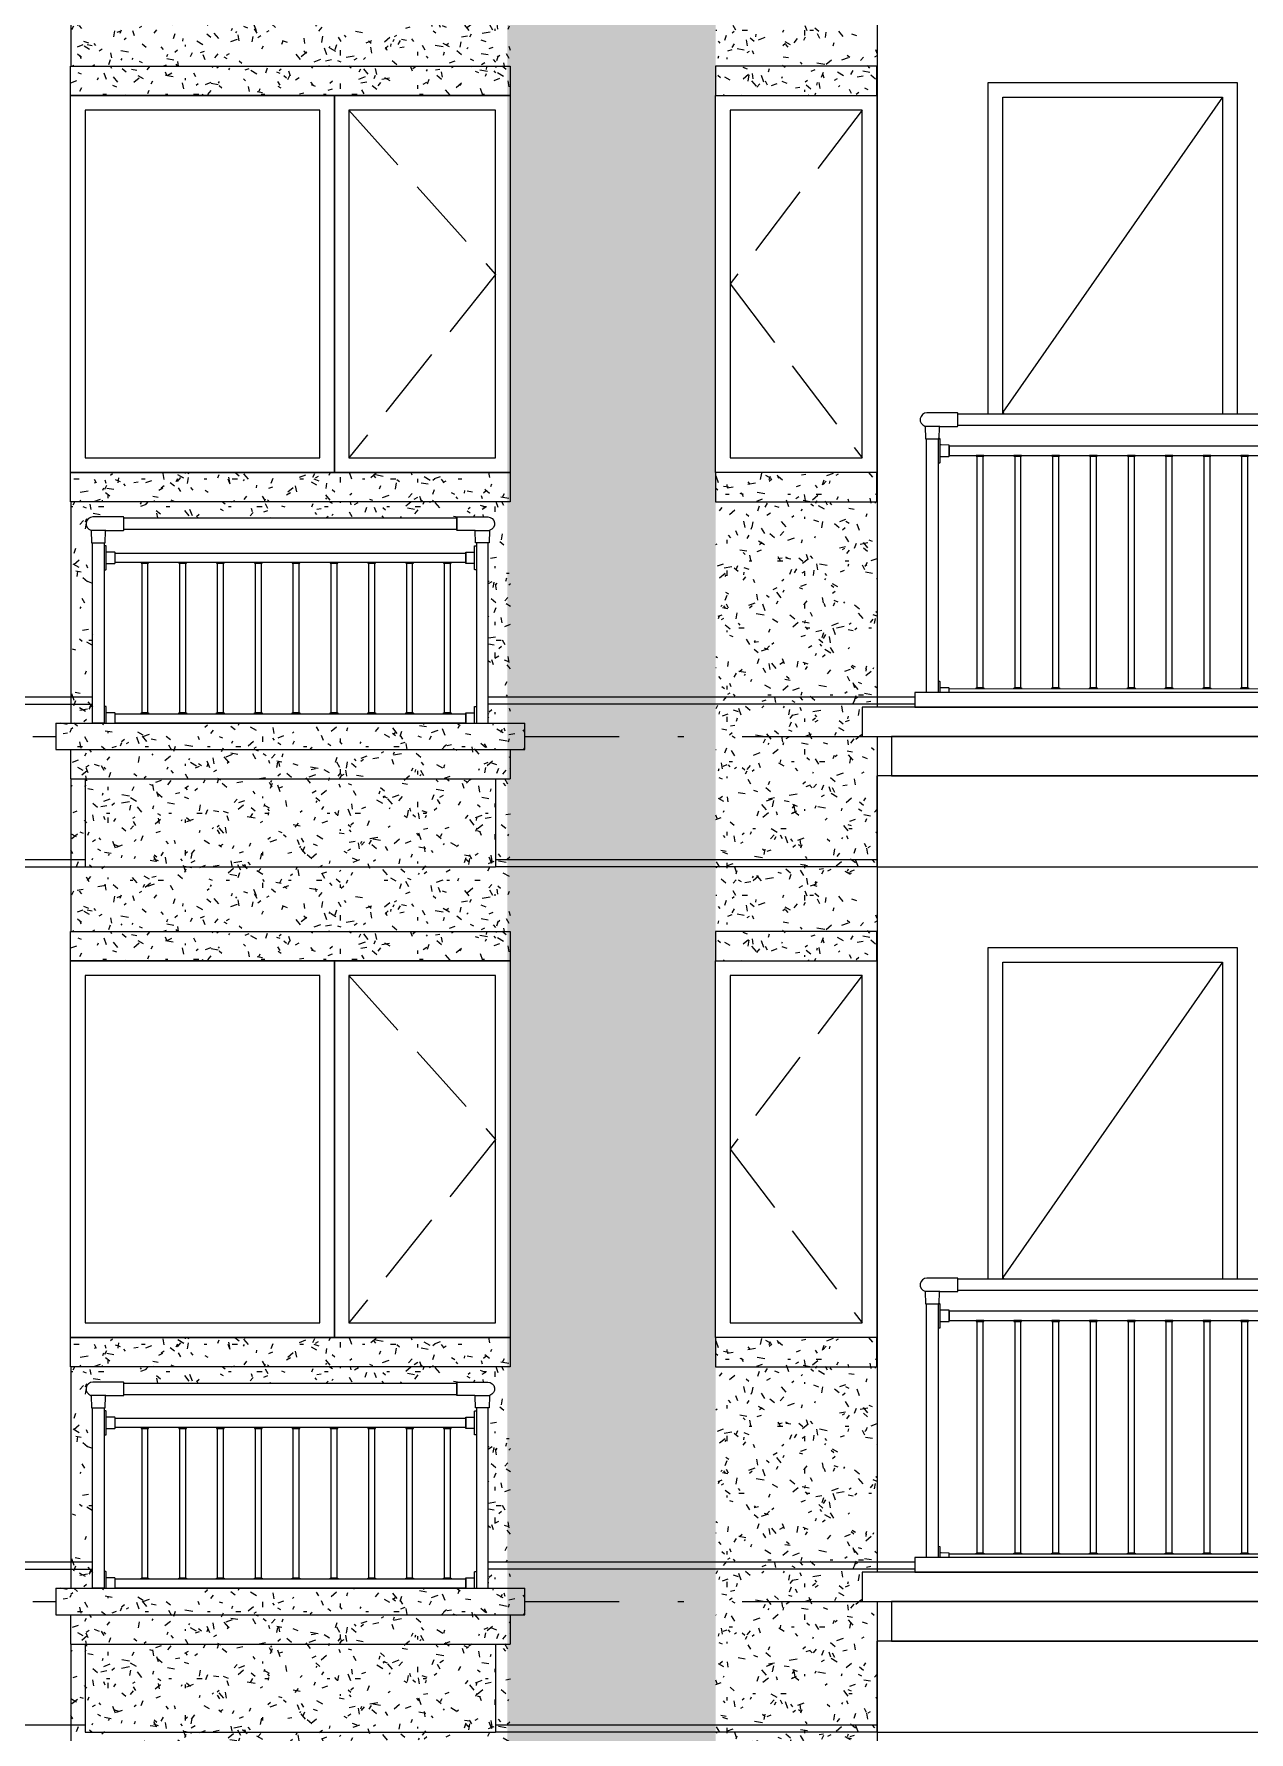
# Model space of a CAD drawing. Extents: x -12446 to 284554, y -295110 to 165007.
# Drawn here: x 4129 to 8274, y -241099 to -235309 of the extents above; entities that cross this region are included whole.
import ezdxf

# ---------------------------------------------------------------- set-up
doc = ezdxf.new("R2010")
doc.units = 0
doc.header["$LTSCALE"] = 1000
doc.linetypes.add('AX-14-E$0$AX-85-M02$0$DASH', pattern=[0.35, 0.25, -0.1])
doc.linetypes.add('AX-14-E$0$DOTE', pattern=[2.42, 2, -0.2, 0.02, -0.2])
doc.layers.get('0').update_dxf_attribs({"linetype": 'CONTINUOUS'})
for name, color, linetype in [('A-Anno-Note', 241, 'CONTINUOUS'), ('AX-14-comp-tc$0$AX-T-LMCZ-Z$0$AX-13-E01-E03$0$A-Detl-Patt', 8, 'CONTINUOUS'), ('AX-14-comp-tc$0$灰褐色真石漆', 15, 'CONTINUOUS'), ('AX-14-E$0$A-Detl-Fine', 152, 'CONTINUOUS'), ('AX-14-E$0$A-Detl-Patt', 8, 'CONTINUOUS'), ('AX-14-E$0$A-Detl-Thin', 131, 'CONTINUOUS'), ('AX-14-E$0$A-elev-FIXT', 9, 'CONTINUOUS'), ('AX-14-E$0$A-elev-HRAL', 61, 'CONTINUOUS'), ('AX-14-E$0$栏杆型材', 82, 'CONTINUOUS'), ('AX-14-E$0$阳台栏杆扶手', 82, 'CONTINUOUS')]:
    doc.layers.add(name, color=color, linetype=linetype)
doc.layers.add('AX-14-E$0$A-Grid', color=222, linetype='AX-14-E$0$DOTE', plot=False)

# ---------------------------------------------------------------- blocks, each defined once
blk = doc.blocks.new('AX-14-E$0$4080转角立图')
at = {"layer": 'AX-14-E$0$A-elev-FIXT', "linetype": 'Continuous'}
blk.add_line((25.6, 42), (-24.3, 42), dxfattribs=at)
blk.add_lwpolyline([(-25.3, 43, -0.327139), (-24.2, 41.5), (-23.5, 0), (23.5, 0), (24.2, 40.5, -0.409111), (25.7, 42), (85.3, 42, 0.414214), (86.8, 43.5), (86.8, 86.5, 0.414214), (85.3, 88), (-18.8, 88, 0.865157)], format="xyb", close=True, dxfattribs=at)
blk = doc.blocks.new('AX-14-E$0$32固定座立面')
at = {"layer": 'AX-14-E$0$栏杆型材', "color": 6, "linetype": 'Continuous'}
blk.add_line((-7, -22.5), (-7, 22.5), dxfattribs=at)
blk.add_lwpolyline([(-7, -22.5, 0.41166), (-10, -19.5), (-36, -19.3, -0.41166), (-37, -18.3), (-37, 18.3, -0.41166), (-36, 19.3), (-10, 19.5, 0.41166), (-7, 22.5), (-7, 39, -0.41166), (-5, 41), (0, 41.1), (0, -41.1), (-5, -41, -0.41166), (-7, -39)], format="xyb", close=True, dxfattribs=at)
blk = doc.blocks.new('*U339')
at = {"layer": 'AX-14-E$0$A-elev-HRAL', "ltscale": 10}
for points in [[(-12.5, 398, 0.414214), (-13, 397.5), (-13, 395.5, 0.414214), (-12.5, 395), (12.5, 395, 0.414214), (13, 395.5), (13, 397.5, 0.414214), (12.5, 398)], [(-12.5, -398, -0.414214), (-13, -397.5), (-13, -395.5, -0.414214), (-12.5, -395), (12.5, -395, -0.414214), (13, -395.5), (13, -397.5, -0.414214), (12.5, -398)]]:
    blk.add_lwpolyline(points, format="xyb", close=True, dxfattribs=at)
blk.add_lwpolyline([(9.5, -395), (-9.5, -395), (-9.5, 395), (9.5, 395)], close=True, dxfattribs=at)
blk = doc.blocks.new('AX-14-E$0$BEIKAICHANGYANGTAI2')
at = {"layer": 'AX-14-E$0$A-Detl-Fine', "elevation": 0}
blk.add_lwpolyline([(67418.8, 136189.5), (67418.8, 137269.5), (68168.8, 137269.5), (68168.8, 136189.5)], dxfattribs=at)
at = {"layer": 'AX-14-E$0$A-Detl-Patt', "elevation": 0}
blk.add_lwpolyline([(68168.8, 137269.5), (67418.8, 136194.5), (67422.3, 136189.5)], dxfattribs=at)
at = {"layer": 'AX-14-E$0$A-Detl-Thin', "elevation": 0}
for points in [[(67368.8, 136189.5), (67368.8, 137319.5), (68218.8, 137319.5), (68218.8, 136189.5)], [(68388.9, 135239.5), (67118.8, 135239.5), (67118.8, 135189.5), (68388.9, 135189.5)], [(68388.9, 135189.5), (66938.9, 135189.5), (66938.9, 135089.5), (68388.9, 135089.5)], [(68388.9, 135089.5), (67038.9, 135089.5), (67038.9, 134954.5), (68388.9, 134954.5)], [(68388.9, 134954.5), (66988.9, 134954.5), (66988.9, 134644.5), (68388.9, 134644.5)]]:
    blk.add_lwpolyline(points, dxfattribs=at)
at = {"layer": 'AX-14-E$0$栏杆型材', "color": 6, "linetype": 'Continuous'}
blk.add_line((67205.9, 135239.5, 0), (67205.9, 135258, 0), dxfattribs=at)
at = {"layer": 'AX-14-E$0$栏杆型材', "elevation": 0}
for points in [[(67158.9, 135239.5), (67158.9, 136104.5), (67198.9, 136104.5), (67198.9, 135239.5)], [(68388.9, 136079.5), (67235.9, 136079.5), (67235.9, 136047.5), (68388.9, 136047.5)], [(67235.9, 135240.6), (67235.9, 135252.6), (68388.9, 135251.7)], [(67198.9, 135189.5), (67158.9, 135189.5)], [(67761.4, 135189.5), (67721.4, 135189.5)]]:
    blk.add_lwpolyline(points, dxfattribs=at)
at = {"layer": 'AX-14-E$0$栏杆型材', "color": 6, "linetype": 'Continuous', "elevation": 0}
blk.add_lwpolyline([(67235.9, 135239.5), (67235.9, 135253.7, 0.41166), (67235, 135254.7), (67208.9, 135255, -0.41166), (67205.9, 135258), (67205.9, 135274.5, 0.41166), (67204, 135276.5), (67198.9, 135276.6), (67198.9, 135239.5)], format="xyb", dxfattribs=at)
at = {"layer": 'AX-14-E$0$阳台栏杆扶手', "elevation": 0}
blk.add_lwpolyline([(68388.9, 136149.5), (67265.7, 136149.5), (67265.7, 136189.5), (68388.9, 136189.5)], dxfattribs=at)
at = {"color": 0, "linetype": 'ByBlock', "lineweight": -2}
for p in [(67341.2, 135649.5, 0), (67470.2, 135649.5, 0), (67599.2, 135649.5, 0), (67728.2, 135649.5, 0), (67857.2, 135649.5, 0), (67986.2, 135649.5, 0), (68115.2, 135649.5, 0), (68244.2, 135649.5, 0), (68373.2, 135649.5, 0)]:
    blk.add_blockref('*U339', p, dxfattribs=at)
at = {"layer": 'AX-14-E$0$A-elev-HRAL'}
blk.add_blockref('AX-14-E$0$4080转角立图', (67178.9, 136104.5, 0), dxfattribs=at)
at = {"layer": 'AX-14-E$0$A-elev-HRAL', "extrusion": (0, 0, -1), "zscale": -1}
blk.add_blockref('AX-14-E$0$32固定座立面', (-67198.9, 136063.5, 0), dxfattribs=at)
blk = doc.blocks.new('AX-14-E$0$A$C4D5E14F1')
at = {"layer": 'AX-14-E$0$A-Detl-Fine'}
for points in [[(3150, 2900), (2350, 2900), (2350, 1715), (3150, 1715)], [(3750, 2900), (3250, 2900), (3250, 1715), (3750, 1715)], [(5000, 2900), (4550, 2900), (4550, 1715), (5000, 1715)]]:
    blk.add_lwpolyline(points, close=True, dxfattribs=at)
at = {"layer": 'AX-14-E$0$A-Detl-Patt', "linetype": 'AX-14-E$0$AX-85-M02$0$DASH'}
for points in [[(3250, 2900), (3750, 2340), (3250, 1715)], [(5000, 2900), (4550, 2307.5), (5000, 1715)]]:
    blk.add_lwpolyline(points, dxfattribs=at)
at = {"layer": 'AX-14-E$0$A-Detl-Thin'}
for points in [[(2300, 3050), (3800, 3050), (3800, 2950), (2300, 2950)], [(2300, 2950), (3800, 2950), (3800, 1665), (2300, 1665)], [(3200, 2950), (3200, 1665)], [(4500, 2950), (5050, 2950), (5050, 1665), (4500, 1665)], [(2300, 1665), (3800, 1665), (3800, 1565), (2300, 1565)]]:
    blk.add_lwpolyline(points, close=True, dxfattribs=at)
for points in [[(4500, 3050), (4500, 2950), (5050, 2950), (5050, 3050), (4500, 3050)], [(4500, 1665), (4500, 1565), (5050, 1565), (5050, 1665), (4500, 1665)], [(2350, 620), (3800, 620)], [(3750, 620), (3750, 320)], [(2350, 320), (3750, 320)]]:
    blk.add_lwpolyline(points, dxfattribs=at)
at = {"layer": 'AX-14-E$0$A-elev-HRAL', "ltscale": 10}
for points in [[(2541, 1358, 0.414214), (2540.5, 1357.5), (2540.5, 1355.5, 0.414214), (2541, 1355), (2566, 1355, 0.414214), (2566.5, 1355.5), (2566.5, 1357.5, 0.414214), (2566, 1358)], [(2670, 1358, 0.414214), (2669.5, 1357.5), (2669.5, 1355.5, 0.414214), (2670, 1355), (2695, 1355, 0.414214), (2695.5, 1355.5), (2695.5, 1357.5, 0.414214), (2695, 1358)], [(2799, 1358, 0.414214), (2798.5, 1357.5), (2798.5, 1355.5, 0.414214), (2799, 1355), (2824, 1355, 0.414214), (2824.5, 1355.5), (2824.5, 1357.5, 0.414214), (2824, 1358)], [(2928, 1358, 0.414214), (2927.5, 1357.5), (2927.5, 1355.5, 0.414214), (2928, 1355), (2953, 1355, 0.414214), (2953.5, 1355.5), (2953.5, 1357.5, 0.414214), (2953, 1358)], [(3057, 1358, 0.414214), (3056.5, 1357.5), (3056.5, 1355.5, 0.414214), (3057, 1355), (3082, 1355, 0.414214), (3082.5, 1355.5), (3082.5, 1357.5, 0.414214), (3082, 1358)], [(3186, 1358, 0.414214), (3185.5, 1357.5), (3185.5, 1355.5, 0.414214), (3186, 1355), (3211, 1355, 0.414214), (3211.5, 1355.5), (3211.5, 1357.5, 0.414214), (3211, 1358)], [(3315, 1358, 0.414214), (3314.5, 1357.5), (3314.5, 1355.5, 0.414214), (3315, 1355), (3340, 1355, 0.414214), (3340.5, 1355.5), (3340.5, 1357.5, 0.414214), (3340, 1358)], [(3444, 1358, 0.414214), (3443.5, 1357.5), (3443.5, 1355.5, 0.414214), (3444, 1355), (3469, 1355, 0.414214), (3469.5, 1355.5), (3469.5, 1357.5, 0.414214), (3469, 1358)], [(3573, 1358, 0.414214), (3572.5, 1357.5), (3572.5, 1355.5, 0.414214), (3573, 1355), (3598, 1355, 0.414214), (3598.5, 1355.5), (3598.5, 1357.5, 0.414214), (3598, 1358)], [(2541, 842, -0.414214), (2540.5, 842.5), (2540.5, 844.5, -0.414214), (2541, 845), (2566, 845, -0.414214), (2566.5, 844.5), (2566.5, 842.5, -0.414214), (2566, 842)], [(2670, 842, -0.414214), (2669.5, 842.5), (2669.5, 844.5, -0.414214), (2670, 845), (2695, 845, -0.414214), (2695.5, 844.5), (2695.5, 842.5, -0.414214), (2695, 842)], [(2799, 842, -0.414214), (2798.5, 842.5), (2798.5, 844.5, -0.414214), (2799, 845), (2824, 845, -0.414214), (2824.5, 844.5), (2824.5, 842.5, -0.414214), (2824, 842)], [(2928, 842, -0.414214), (2927.5, 842.5), (2927.5, 844.5, -0.414214), (2928, 845), (2953, 845, -0.414214), (2953.5, 844.5), (2953.5, 842.5, -0.414214), (2953, 842)], [(3057, 842, -0.414214), (3056.5, 842.5), (3056.5, 844.5, -0.414214), (3057, 845), (3082, 845, -0.414214), (3082.5, 844.5), (3082.5, 842.5, -0.414214), (3082, 842)], [(3186, 842, -0.414214), (3185.5, 842.5), (3185.5, 844.5, -0.414214), (3186, 845), (3211, 845, -0.414214), (3211.5, 844.5), (3211.5, 842.5, -0.414214), (3211, 842)], [(3315, 842, -0.414214), (3314.5, 842.5), (3314.5, 844.5, -0.414214), (3315, 845), (3340, 845, -0.414214), (3340.5, 844.5), (3340.5, 842.5, -0.414214), (3340, 842)], [(3444, 842, -0.414214), (3443.5, 842.5), (3443.5, 844.5, -0.414214), (3444, 845), (3469, 845, -0.414214), (3469.5, 844.5), (3469.5, 842.5, -0.414214), (3469, 842)], [(3573, 842, -0.414214), (3572.5, 842.5), (3572.5, 844.5, -0.414214), (3573, 845), (3598, 845, -0.414214), (3598.5, 844.5), (3598.5, 842.5, -0.414214), (3598, 842)]]:
    blk.add_lwpolyline(points, format="xyb", close=True, dxfattribs=at)
for points in [[(2563, 845), (2544, 845), (2544, 1355), (2563, 1355)], [(2692, 845), (2673, 845), (2673, 1355), (2692, 1355)], [(2821, 845), (2802, 845), (2802, 1355), (2821, 1355)], [(2950, 845), (2931, 845), (2931, 1355), (2950, 1355)], [(3079, 845), (3060, 845), (3060, 1355), (3079, 1355)], [(3208, 845), (3189, 845), (3189, 1355), (3208, 1355)], [(3337, 845), (3318, 845), (3318, 1355), (3337, 1355)], [(3466, 845), (3447, 845), (3447, 1355), (3466, 1355)], [(3595, 845), (3576, 845), (3576, 1355), (3595, 1355)]]:
    blk.add_lwpolyline(points, close=True, dxfattribs=at)
at = {"layer": 'AX-14-E$0$栏杆型材'}
blk.add_lwpolyline([(2452, 1390), (3648, 1390), (3648, 1358), (2452, 1358)], close=True, dxfattribs=at)
at = {"layer": 'AX-14-E$0$阳台栏杆扶手'}
blk.add_lwpolyline([(3618.3, 1470), (2481.8, 1470), (2481.8, 1510), (3618.3, 1510)], close=True, dxfattribs=at)
blk.add_blockref('AX-14-E$0$BEIKAICHANGYANGTAI2', (-61938.8, -134324.5, 0))
at = {"layer": 'AX-14-E$0$A-elev-HRAL'}
for name, p in [('AX-14-E$0$4080转角立图', (2395, 1425)), ('AX-14-E$0$32固定座立面', (3685, 1374)), ('AX-14-E$0$32固定座立面', (3685, 826))]:
    blk.add_blockref(name, p, dxfattribs=at)
at = {"layer": 'AX-14-E$0$A-elev-HRAL', "xscale": -1}
for name, p in [('AX-14-E$0$4080转角立图', (3705, 1425)), ('AX-14-E$0$32固定座立面', (2415, 1374)), ('AX-14-E$0$32固定座立面', (2415, 826))]:
    blk.add_blockref(name, p, dxfattribs=at)
blk.add_wipeout([(2250, 810), (3850, 810), (3850, 720), (2250, 720)]).dxf.layer = 'AX-14-E$0$A-Detl-Thin'
at = {"layer": 'AX-14-E$0$A-Detl-Thin'}
for points in [[(2250, 810), (2250, 720), (2300, 720), (2300, 620), (2350, 620), (2350, 320)], [(2250, 810), (3850, 810)], [(3850, 720), (3850, 810)], [(2300, 720), (3850, 720)], [(3800, 720), (3800, 620)]]:
    blk.add_lwpolyline(points, dxfattribs=at)
at = {"layer": 'AX-14-E$0$栏杆型材'}
for points in [[(2375, 1425), (2415, 1425), (2415, 810), (2375, 810)], [(3725, 1425), (3685, 1425), (3685, 810), (3725, 810)], [(2452, 842), (3648, 842), (3648, 810), (2452, 810)]]:
    blk.add_lwpolyline(points, close=True, dxfattribs=at)
blk = doc.blocks.new('AX-14-E$0$wyhrehaw3yrjret')
at = {"layer": 'AX-14-E$0$A-Detl-Patt'}
for p, q in [((63836.2, 171284.7), (64661.2, 171284.7)), ((63836.2, 171259.7), (64661.2, 171259.7)), ((63836.2, 170729.7), (64636.2, 170729.7)), ((63836.2, 170704.7), (64636.2, 170704.7)), ((63836.2, 168334.7), (64661.2, 168334.7)), ((63836.2, 168309.7), (64661.2, 168309.7)), ((63836.2, 167779.7), (64636.2, 167779.7))]:
    blk.add_line(p, q, dxfattribs=at)
for points in [[(66011.2, 171284.7), (67466.1, 171284.7)], [(67466.1, 171259.7), (66011.2, 171259.7)], [(66036.2, 170729.7), (67336.3, 170729.7)], [(67336.3, 170704.7), (66036.2, 170704.7)], [(66011.2, 168334.7), (67466.1, 168334.7)], [(67466.1, 168309.7), (66011.2, 168309.7)], [(66036.2, 167779.7), (67336.3, 167779.7)], [(67336.3, 167754.7), (66036.2, 167754.7)]]:
    blk.add_lwpolyline(points, dxfattribs=at)
blk = doc.blocks.new('AX-14-comp-tc')
at = {"layer": 'AX-14-comp-tc$0$灰褐色真石漆'}
h = blk.add_hatch(dxfattribs=at)
h.set_pattern_fill('离散材料', color=256, scale=50)
h.set_pattern_definition([(0, (63.16, -6278.47), (132, 228), [12, -201, 9, -87, 18, -213]), (10, (6.16, -6155.47), (80.67614, 285.34428), [21, -51, 27, -159, 15, -198]), (20, (-23.84, -6251.47), (133.47095, 220.97625), [24, -165, 21, -123, 15, -96]), (30, (63.16, -6269.47), (-21.96926, 254.05187), [15, -99, 12, -147, 9, -195]), (40, (-20.84, -6203.47), (33.83592, 216.370355), [12, -132, 9, -84, 24, -153]), (50, (24.16, -6311.47), (-80.24786, 235.7335), [6, -111, 15, -183, 18, -93]), (60, (33.16, -6290.47), (-99.47303, 223.70766), [15, -123, 6, -144, 12, -111]), (70, (0.16, -6326.47), (-109.89227, 215.58685), [9, -57, 18, -96, 12, -132]), (80, (15.16, -6149.47), (-208.56534, 164.71945), [21, -132, 9, -156, 18, -147]), (90, (33.16, -6278.47), (-264, 111), [18, -93, 12, -183, 6, -186]), (100, (-14.84, -6185.47), (-247.97146, 145.1453), [21, -117, 18, -96, 21, -219]), (110, (-35.84, -6356.47), (-240.44034, 81.69114), [24, -78, 12, -159, 18, -174]), (120, (-116.84, -6320.47), (-286.64994, 28.49227), [15, -201, 18, -93, 21, -123]), (130, (-50.84, -6386.47), (-279.10777, 71.26608), [9, -66, 12, -129, 24, -168]), (140, (-140.84, -6146.47), (-220.59685, -34.20569), [18, -108, 21, -93, 12, -126]), (150, (108.16, -6404.47), (-204.82497, -120.76726), [12, -84, 24, -186, 21, -171]), (160, (-89.84, -6236.47), (-237.90107, -162.4287), [18, -126, 15, -114, 12, -183]), (170, (-71.84, -6308.47), (-215.64405, -169.12317), [27, -99, 18, -135, 24, -132])])
h.paths.add_polyline_path([(6302.4, -221291.9), (6851.1, -221291.9), (6851.1, -219626.9), (6302.4, -219626.9)])
h.paths.add_polyline_path([(5591.6, -255491.9), (6302.4, -255491.9), (6302.4, -218341.9), (5591.6, -218341.9)], flags=16)
h = blk.add_hatch(dxfattribs=at)
h.set_pattern_fill('离散材料', color=256, scale=50)
h.set_pattern_definition([(0, (-60267.77, -403332.6), (132, 228), [12, -201, 9, -87, 18, -213]), (10, (-60324.77, -403209.6), (80.67614, 285.3443), [21, -51, 27, -159, 15, -198]), (20, (-60354.77, -403305.6), (133.47095, 220.97625), [24, -165, 21, -123, 15, -96]), (30, (-60267.77, -403323.6), (-21.96926, 254.05187), [15, -99, 12, -147, 9, -195]), (40, (-60351.77, -403257.6), (33.83592, 216.37036), [12, -132, 9, -84, 24, -153]), (50, (-60306.77, -403365.6), (-80.24786, 235.7335), [6, -111, 15, -183, 18, -93]), (60, (-60297.77, -403344.6), (-99.47303, 223.70766), [15, -123, 6, -144, 12, -111]), (70, (-60330.77, -403380.6), (-109.89227, 215.58685), [9, -57, 18, -96, 12, -132]), (80, (-60315.77, -403203.6), (-208.56534, 164.71945), [21, -132, 9, -156, 18, -147]), (90, (-60297.77, -403332.6), (-264, 111), [18, -93, 12, -183, 6, -186]), (100, (-60345.77, -403239.6), (-247.97146, 145.1453), [21, -117, 18, -96, 21, -219]), (110, (-60366.77, -403410.6), (-240.44034, 81.69114), [24, -78, 12, -159, 18, -174]), (120, (-60447.77, -403374.6), (-286.64994, 28.49227), [15, -201, 18, -93, 21, -123]), (130, (-60381.77, -403440.6), (-279.10777, 71.26608), [9, -66, 12, -129, 24, -168]), (140, (-60471.77, -403200.6), (-220.59685, -34.20569), [18, -108, 21, -93, 12, -126]), (150, (-60222.77, -403458.6), (-204.82497, -120.76726), [12, -84, 24, -186, 21, -171]), (160, (-60420.77, -403290.6), (-237.90107, -162.4287), [18, -126, 15, -114, 12, -183]), (170, (-60402.77, -403362.6), (-215.64405, -169.12317), [27, -99, 18, -135, 24, -132])])
h.paths.add_polyline_path([(6302.4, -240276.9), (6852.4, -240276.9), (6852.4, -240726.9), (6852.4, -240826.9), (6852.4, -241076.9), (6801.3, -241076.9), (6801.3, -241176.9), (6852.4, -241176.9), (6852.4, -241646.9), (6802.4, -241646.9), (6802.4, -241776.9), (6852.4, -241776.9), (6852.4, -241941.9), (6302.4, -241941.9)])
h = blk.add_hatch(dxfattribs=at)
h.set_pattern_fill('离散材料', color=256, scale=50)
h.set_pattern_definition([(0, (-60267.77, -462332.6), (132, 228), [12, -201, 9, -87, 18, -213]), (10, (-60324.77, -462209.6), (80.67614, 285.3443), [21, -51, 27, -159, 15, -198]), (20, (-60354.77, -462305.6), (133.47095, 220.97625), [24, -165, 21, -123, 15, -96]), (30, (-60267.77, -462323.6), (-21.96926, 254.05187), [15, -99, 12, -147, 9, -195]), (40, (-60351.77, -462257.6), (33.83592, 216.370355), [12, -132, 9, -84, 24, -153]), (50, (-60306.77, -462365.6), (-80.24786, 235.7335), [6, -111, 15, -183, 18, -93]), (60, (-60297.77, -462344.6), (-99.47303, 223.70766), [15, -123, 6, -144, 12, -111]), (70, (-60330.77, -462380.6), (-109.89227, 215.58685), [9, -57, 18, -96, 12, -132]), (80, (-60315.77, -462203.6), (-208.56534, 164.71945), [21, -132, 9, -156, 18, -147]), (90, (-60297.77, -462332.6), (-264, 111), [18, -93, 12, -183, 6, -186]), (100, (-60345.77, -462239.6), (-247.97146, 145.1453), [21, -117, 18, -96, 21, -219]), (110, (-60366.77, -462410.6), (-240.44034, 81.69114), [24, -78, 12, -159, 18, -174]), (120, (-60447.77, -462374.6), (-286.64994, 28.49227), [15, -201, 18, -93, 21, -123]), (130, (-60381.77, -462440.6), (-279.10777, 71.26608), [9, -66, 12, -129, 24, -168]), (140, (-60471.77, -462200.6), (-220.59685, -34.20569), [18, -108, 21, -93, 12, -126]), (150, (-60222.77, -462458.6), (-204.82497, -120.76726), [12, -84, 24, -186, 21, -171]), (160, (-60420.77, -462290.6), (-237.90107, -162.4287), [18, -126, 15, -114, 12, -183]), (170, (-60402.77, -462362.6), (-215.64405, -169.12317), [27, -99, 18, -135, 24, -132])])
h.paths.add_polyline_path([(4052.4, -241131.9), (4052.4, -241221.9), (4102.4, -241221.9), (4102.4, -241841.9), (4152.4, -241841.9), (5552.4, -241841.9), (5602.4, -241841.9), (5602.4, -241221.9), (5652.4, -241221.9), (5652.4, -241131.9)])
h = blk.add_hatch(dxfattribs=at)
h.set_pattern_fill('离散材料', color=256, scale=50)
h.set_pattern_definition([(0, (-60267.77, -453482.6), (132, 228), [12, -201, 9, -87, 18, -213]), (10, (-60324.77, -453359.6), (80.67614, 285.3443), [21, -51, 27, -159, 15, -198]), (20, (-60354.77, -453455.6), (133.47095, 220.97625), [24, -165, 21, -123, 15, -96]), (30, (-60267.77, -453473.6), (-21.96926, 254.05187), [15, -99, 12, -147, 9, -195]), (40, (-60351.77, -453407.6), (33.83592, 216.37036), [12, -132, 9, -84, 24, -153]), (50, (-60306.77, -453515.6), (-80.24786, 235.7335), [6, -111, 15, -183, 18, -93]), (60, (-60297.77, -453494.6), (-99.47303, 223.70766), [15, -123, 6, -144, 12, -111]), (70, (-60330.77, -453530.6), (-109.89227, 215.58685), [9, -57, 18, -96, 12, -132]), (80, (-60315.77, -453353.6), (-208.56534, 164.71945), [21, -132, 9, -156, 18, -147]), (90, (-60297.77, -453482.6), (-264, 111), [18, -93, 12, -183, 6, -186]), (100, (-60345.77, -453389.6), (-247.97146, 145.1453), [21, -117, 18, -96, 21, -219]), (110, (-60366.77, -453560.6), (-240.44034, 81.69114), [24, -78, 12, -159, 18, -174]), (120, (-60447.77, -453524.6), (-286.64994, 28.49227), [15, -201, 18, -93, 21, -123]), (130, (-60381.77, -453590.6), (-279.10777, 71.26608), [9, -66, 12, -129, 24, -168]), (140, (-60471.77, -453350.6), (-220.59685, -34.20569), [18, -108, 21, -93, 12, -126]), (150, (-60222.77, -453608.6), (-204.82497, -120.76726), [12, -84, 24, -186, 21, -171]), (160, (-60420.77, -453440.6), (-237.90107, -162.4287), [18, -126, 15, -114, 12, -183]), (170, (-60402.77, -453512.6), (-215.64405, -169.12317), [27, -99, 18, -135, 24, -132])])
h.paths.add_polyline_path([(4102.4, -241841.9), (5602.4, -241841.9), (5602.4, -241941.9), (4102.4, -241941.9)])
h = blk.add_hatch(dxfattribs=at)
h.set_pattern_fill('离散材料', color=256, scale=50)
h.set_pattern_definition([(0, (-60267.77, -465282.6), (132, 228), [12, -201, 9, -87, 18, -213]), (10, (-60324.77, -465159.6), (80.67614, 285.3443), [21, -51, 27, -159, 15, -198]), (20, (-60354.77, -465255.6), (133.47095, 220.97625), [24, -165, 21, -123, 15, -96]), (30, (-60267.77, -465273.6), (-21.96926, 254.05187), [15, -99, 12, -147, 9, -195]), (40, (-60351.77, -465207.6), (33.83592, 216.370355), [12, -132, 9, -84, 24, -153]), (50, (-60306.77, -465315.6), (-80.24786, 235.7335), [6, -111, 15, -183, 18, -93]), (60, (-60297.77, -465294.6), (-99.47303, 223.70766), [15, -123, 6, -144, 12, -111]), (70, (-60330.77, -465330.6), (-109.89227, 215.58685), [9, -57, 18, -96, 12, -132]), (80, (-60315.77, -465153.6), (-208.56534, 164.71945), [21, -132, 9, -156, 18, -147]), (90, (-60297.77, -465282.6), (-264, 111), [18, -93, 12, -183, 6, -186]), (100, (-60345.77, -465189.6), (-247.97146, 145.1453), [21, -117, 18, -96, 21, -219]), (110, (-60366.77, -465360.6), (-240.44034, 81.69114), [24, -78, 12, -159, 18, -174]), (120, (-60447.77, -465324.6), (-286.64994, 28.49227), [15, -201, 18, -93, 21, -123]), (130, (-60381.77, -465390.6), (-279.10777, 71.26608), [9, -66, 12, -129, 24, -168]), (140, (-60471.77, -465150.6), (-220.59685, -34.20569), [18, -108, 21, -93, 12, -126]), (150, (-60222.77, -465408.6), (-204.82497, -120.76726), [12, -84, 24, -186, 21, -171]), (160, (-60420.77, -465240.6), (-237.90107, -162.4287), [18, -126, 15, -114, 12, -183]), (170, (-60402.77, -465312.6), (-215.64405, -169.12317), [27, -99, 18, -135, 24, -132])])
h.paths.add_polyline_path([(1852.4, -243226.9), (3152.4, -243226.9), (3152.4, -243326.9), (1852.4, -243326.9)])
h.paths.add_polyline_path([(4102.4, -243226.9), (5602.4, -243226.9), (5602.4, -243326.9), (4102.4, -243326.9)])
h = blk.add_hatch(dxfattribs=at)
h.set_pattern_fill('离散材料', color=256, scale=50)
h.set_pattern_definition([(0, (-60267.77, -406282.6), (132, 228), [12, -201, 9, -87, 18, -213]), (10, (-60324.77, -406159.6), (80.67614, 285.3443), [21, -51, 27, -159, 15, -198]), (20, (-60354.77, -406255.6), (133.47095, 220.97625), [24, -165, 21, -123, 15, -96]), (30, (-60267.77, -406273.6), (-21.96926, 254.05187), [15, -99, 12, -147, 9, -195]), (40, (-60351.77, -406207.6), (33.83592, 216.37036), [12, -132, 9, -84, 24, -153]), (50, (-60306.77, -406315.6), (-80.24786, 235.7335), [6, -111, 15, -183, 18, -93]), (60, (-60297.77, -406294.6), (-99.47303, 223.70766), [15, -123, 6, -144, 12, -111]), (70, (-60330.77, -406330.6), (-109.89227, 215.58685), [9, -57, 18, -96, 12, -132]), (80, (-60315.77, -406153.6), (-208.56534, 164.71945), [21, -132, 9, -156, 18, -147]), (90, (-60297.77, -406282.6), (-264, 111), [18, -93, 12, -183, 6, -186]), (100, (-60345.77, -406189.6), (-247.97146, 145.1453), [21, -117, 18, -96, 21, -219]), (110, (-60366.77, -406360.6), (-240.44034, 81.69114), [24, -78, 12, -159, 18, -174]), (120, (-60447.77, -406324.6), (-286.64994, 28.49227), [15, -201, 18, -93, 21, -123]), (130, (-60381.77, -406390.6), (-279.10777, 71.26608), [9, -66, 12, -129, 24, -168]), (140, (-60471.77, -406150.6), (-220.59685, -34.20569), [18, -108, 21, -93, 12, -126]), (150, (-60222.77, -406408.6), (-204.82497, -120.76726), [12, -84, 24, -186, 21, -171]), (160, (-60420.77, -406240.6), (-237.90107, -162.4287), [18, -126, 15, -114, 12, -183]), (170, (-60402.77, -406312.6), (-215.64405, -169.12317), [27, -99, 18, -135, 24, -132])])
h.paths.add_polyline_path([(6302.4, -243226.9), (6852.4, -243226.9), (6852.4, -243676.9), (6852.4, -243776.9), (6852.4, -244026.9), (6801.3, -244026.9), (6801.3, -244126.9), (6852.4, -244126.9), (6852.4, -244596.9), (6802.4, -244596.9), (6802.4, -244726.9), (6852.4, -244726.9), (6852.4, -244891.9), (6302.4, -244891.9)])
h = blk.add_hatch(dxfattribs=at)
h.set_pattern_fill('离散材料', color=256, scale=50)
h.set_pattern_definition([(0, (-60267.78, -397432.6), (132, 228), [12, -201, 9, -87, 18, -213]), (10, (-60324.78, -397309.6), (80.67614, 285.3443), [21, -51, 27, -159, 15, -198]), (20, (-60354.78, -397405.6), (133.47095, 220.97625), [24, -165, 21, -123, 15, -96]), (30, (-60267.78, -397423.6), (-21.96926, 254.05187), [15, -99, 12, -147, 9, -195]), (40, (-60351.78, -397357.6), (33.83592, 216.37036), [12, -132, 9, -84, 24, -153]), (50, (-60306.78, -397465.6), (-80.24786, 235.7335), [6, -111, 15, -183, 18, -93]), (60, (-60297.78, -397444.6), (-99.47303, 223.70766), [15, -123, 6, -144, 12, -111]), (70, (-60330.78, -397480.6), (-109.89227, 215.58685), [9, -57, 18, -96, 12, -132]), (80, (-60315.78, -397303.6), (-208.56534, 164.71945), [21, -132, 9, -156, 18, -147]), (90, (-60297.78, -397432.6), (-264, 111), [18, -93, 12, -183, 6, -186]), (100, (-60345.78, -397339.6), (-247.97146, 145.1453), [21, -117, 18, -96, 21, -219]), (110, (-60366.78, -397510.6), (-240.44034, 81.69114), [24, -78, 12, -159, 18, -174]), (120, (-60447.78, -397474.6), (-286.64994, 28.49227), [15, -201, 18, -93, 21, -123]), (130, (-60381.78, -397540.6), (-279.10777, 71.26608), [9, -66, 12, -129, 24, -168]), (140, (-60471.78, -397300.6), (-220.59685, -34.20569), [18, -108, 21, -93, 12, -126]), (150, (-60222.78, -397558.6), (-204.82497, -120.76726), [12, -84, 24, -186, 21, -171]), (160, (-60420.78, -397390.6), (-237.90107, -162.4287), [18, -126, 15, -114, 12, -183]), (170, (-60402.78, -397462.6), (-215.64405, -169.12317), [27, -99, 18, -135, 24, -132])])
h.paths.add_polyline_path([(4177.4, -244081.9), (4177.4, -243466.9), (4173.9, -243466.9), (4173.2, -243425.3), (4155.6, -243401.9), (4174.1, -243379.5), (4282.6, -243378.9), (4283.7, -243379.3), (4284.1, -243380.4), (4284.1, -243381.9), (5420.6, -243381.9), (5420.6, -243380.4), (5421.1, -243379.3), (5422.1, -243378.9), (5526.1, -243378.9), (5536.9, -243380.6), (5541.6, -243383.9), (5545.5, -243388.1), (5548.5, -243394), (5549.1, -243401.9), (5548.4, -243409.1), (5545, -243415.7), (5539.7, -243420.8), (5531.9, -243424.5), (5531.6, -243425.3), (5530.9, -243466.9), (5527.4, -243466.9), (5527.4, -244081.9), (5602.4, -244081.9), (5602.4, -243326.9), (4102.4, -243326.9), (4102.4, -244081.9)])
h = blk.add_hatch(dxfattribs=at)
h.set_pattern_fill('离散材料', color=256, scale=50)
h.set_pattern_definition([(0, (-60267.77, -465282.6), (132, 228), [12, -201, 9, -87, 18, -213]), (10, (-60324.77, -465159.6), (80.67614, 285.3443), [21, -51, 27, -159, 15, -198]), (20, (-60354.77, -465255.6), (133.47095, 220.97625), [24, -165, 21, -123, 15, -96]), (30, (-60267.77, -465273.6), (-21.96926, 254.05187), [15, -99, 12, -147, 9, -195]), (40, (-60351.77, -465207.6), (33.83592, 216.370355), [12, -132, 9, -84, 24, -153]), (50, (-60306.77, -465315.6), (-80.24786, 235.7335), [6, -111, 15, -183, 18, -93]), (60, (-60297.77, -465294.6), (-99.47303, 223.70766), [15, -123, 6, -144, 12, -111]), (70, (-60330.77, -465330.6), (-109.89227, 215.58685), [9, -57, 18, -96, 12, -132]), (80, (-60315.77, -465153.6), (-208.56534, 164.71945), [21, -132, 9, -156, 18, -147]), (90, (-60297.77, -465282.6), (-264, 111), [18, -93, 12, -183, 6, -186]), (100, (-60345.77, -465189.6), (-247.97146, 145.1453), [21, -117, 18, -96, 21, -219]), (110, (-60366.77, -465360.6), (-240.44034, 81.69114), [24, -78, 12, -159, 18, -174]), (120, (-60447.77, -465324.6), (-286.64994, 28.49227), [15, -201, 18, -93, 21, -123]), (130, (-60381.77, -465390.6), (-279.10777, 71.26608), [9, -66, 12, -129, 24, -168]), (140, (-60471.77, -465150.6), (-220.59685, -34.20569), [18, -108, 21, -93, 12, -126]), (150, (-60222.77, -465408.6), (-204.82497, -120.76726), [12, -84, 24, -186, 21, -171]), (160, (-60420.77, -465240.6), (-237.90107, -162.4287), [18, -126, 15, -114, 12, -183]), (170, (-60402.77, -465312.6), (-215.64405, -169.12317), [27, -99, 18, -135, 24, -132])])
h.paths.add_polyline_path([(4052.4, -244081.9), (4052.4, -244171.9), (4102.4, -244171.9), (4102.4, -244791.9), (4152.4, -244791.9), (5552.4, -244791.9), (5602.4, -244791.9), (5602.4, -244171.9), (5652.4, -244171.9), (5652.4, -244081.9)])
h = blk.add_hatch(dxfattribs=at)
h.set_pattern_fill('离散材料', color=256, scale=50)
h.set_pattern_definition([(0, (-60267.77, -456432.6), (132, 228), [12, -201, 9, -87, 18, -213]), (10, (-60324.77, -456309.6), (80.67614, 285.3443), [21, -51, 27, -159, 15, -198]), (20, (-60354.77, -456405.6), (133.47095, 220.97625), [24, -165, 21, -123, 15, -96]), (30, (-60267.77, -456423.6), (-21.96926, 254.05187), [15, -99, 12, -147, 9, -195]), (40, (-60351.77, -456357.6), (33.83592, 216.37036), [12, -132, 9, -84, 24, -153]), (50, (-60306.77, -456465.6), (-80.24786, 235.7335), [6, -111, 15, -183, 18, -93]), (60, (-60297.77, -456444.6), (-99.47303, 223.70766), [15, -123, 6, -144, 12, -111]), (70, (-60330.77, -456480.6), (-109.89227, 215.58685), [9, -57, 18, -96, 12, -132]), (80, (-60315.77, -456303.6), (-208.56534, 164.71945), [21, -132, 9, -156, 18, -147]), (90, (-60297.77, -456432.6), (-264, 111), [18, -93, 12, -183, 6, -186]), (100, (-60345.77, -456339.6), (-247.97146, 145.1453), [21, -117, 18, -96, 21, -219]), (110, (-60366.77, -456510.6), (-240.44034, 81.69114), [24, -78, 12, -159, 18, -174]), (120, (-60447.77, -456474.6), (-286.64994, 28.49227), [15, -201, 18, -93, 21, -123]), (130, (-60381.77, -456540.6), (-279.10777, 71.26608), [9, -66, 12, -129, 24, -168]), (140, (-60471.77, -456300.6), (-220.59685, -34.20569), [18, -108, 21, -93, 12, -126]), (150, (-60222.77, -456558.6), (-204.82497, -120.76726), [12, -84, 24, -186, 21, -171]), (160, (-60420.77, -456390.6), (-237.90107, -162.4287), [18, -126, 15, -114, 12, -183]), (170, (-60402.77, -456462.6), (-215.64405, -169.12317), [27, -99, 18, -135, 24, -132])])
h.paths.add_polyline_path([(4102.4, -244791.9), (5602.4, -244791.9), (5602.4, -244891.9), (4102.4, -244891.9)])
h = blk.add_hatch(dxfattribs=at)
h.set_pattern_fill('离散材料', color=256, scale=50)
h.set_pattern_definition([(0, (-60267.76, -468232.6), (132, 228), [12, -201, 9, -87, 18, -213]), (10, (-60324.76, -468109.6), (80.67614, 285.3443), [21, -51, 27, -159, 15, -198]), (20, (-60354.76, -468205.6), (133.47095, 220.97625), [24, -165, 21, -123, 15, -96]), (30, (-60267.76, -468223.6), (-21.96926, 254.05187), [15, -99, 12, -147, 9, -195]), (40, (-60351.76, -468157.6), (33.83592, 216.370355), [12, -132, 9, -84, 24, -153]), (50, (-60306.76, -468265.6), (-80.24786, 235.7335), [6, -111, 15, -183, 18, -93]), (60, (-60297.76, -468244.6), (-99.47303, 223.70766), [15, -123, 6, -144, 12, -111]), (70, (-60330.76, -468280.6), (-109.89227, 215.58685), [9, -57, 18, -96, 12, -132]), (80, (-60315.76, -468103.6), (-208.56534, 164.71945), [21, -132, 9, -156, 18, -147]), (90, (-60297.76, -468232.6), (-264, 111), [18, -93, 12, -183, 6, -186]), (100, (-60345.76, -468139.6), (-247.97146, 145.1453), [21, -117, 18, -96, 21, -219]), (110, (-60366.76, -468310.6), (-240.44034, 81.69114), [24, -78, 12, -159, 18, -174]), (120, (-60447.76, -468274.6), (-286.64994, 28.49227), [15, -201, 18, -93, 21, -123]), (130, (-60381.76, -468340.6), (-279.10777, 71.26608), [9, -66, 12, -129, 24, -168]), (140, (-60471.76, -468100.6), (-220.59685, -34.20569), [18, -108, 21, -93, 12, -126]), (150, (-60222.76, -468358.6), (-204.82497, -120.76726), [12, -84, 24, -186, 21, -171]), (160, (-60420.76, -468190.6), (-237.90107, -162.4287), [18, -126, 15, -114, 12, -183]), (170, (-60402.76, -468262.6), (-215.64405, -169.12317), [27, -99, 18, -135, 24, -132])])
h.paths.add_polyline_path([(1852.4, -246176.9), (3152.4, -246176.9), (3152.4, -246276.9), (1852.4, -246276.9)])
h.paths.add_polyline_path([(4102.4, -246176.9), (5602.4, -246176.9), (5602.4, -246276.9), (4102.4, -246276.9)])
h = blk.add_hatch(dxfattribs=at)
h.set_pattern_fill('离散材料', color=256, scale=50)
h.set_pattern_definition([(0, (-60267.77, -409232.6), (132, 228), [12, -201, 9, -87, 18, -213]), (10, (-60324.77, -409109.6), (80.67614, 285.3443), [21, -51, 27, -159, 15, -198]), (20, (-60354.77, -409205.6), (133.47095, 220.97625), [24, -165, 21, -123, 15, -96]), (30, (-60267.77, -409223.6), (-21.96926, 254.05187), [15, -99, 12, -147, 9, -195]), (40, (-60351.77, -409157.6), (33.83592, 216.37036), [12, -132, 9, -84, 24, -153]), (50, (-60306.77, -409265.6), (-80.24786, 235.7335), [6, -111, 15, -183, 18, -93]), (60, (-60297.77, -409244.6), (-99.47303, 223.70766), [15, -123, 6, -144, 12, -111]), (70, (-60330.77, -409280.6), (-109.89227, 215.58685), [9, -57, 18, -96, 12, -132]), (80, (-60315.77, -409103.6), (-208.56534, 164.71945), [21, -132, 9, -156, 18, -147]), (90, (-60297.77, -409232.6), (-264, 111), [18, -93, 12, -183, 6, -186]), (100, (-60345.77, -409139.6), (-247.97146, 145.1453), [21, -117, 18, -96, 21, -219]), (110, (-60366.77, -409310.6), (-240.44034, 81.69114), [24, -78, 12, -159, 18, -174]), (120, (-60447.77, -409274.6), (-286.64994, 28.49227), [15, -201, 18, -93, 21, -123]), (130, (-60381.77, -409340.6), (-279.10777, 71.26608), [9, -66, 12, -129, 24, -168]), (140, (-60471.77, -409100.6), (-220.59685, -34.20569), [18, -108, 21, -93, 12, -126]), (150, (-60222.77, -409358.6), (-204.82497, -120.76726), [12, -84, 24, -186, 21, -171]), (160, (-60420.77, -409190.6), (-237.90107, -162.4287), [18, -126, 15, -114, 12, -183]), (170, (-60402.77, -409262.6), (-215.64405, -169.12317), [27, -99, 18, -135, 24, -132])])
h.paths.add_polyline_path([(6302.4, -246176.9), (6852.4, -246176.9), (6852.4, -246626.9), (6852.4, -246726.9), (6852.4, -246976.9), (6801.3, -246976.9), (6801.3, -247076.9), (6852.4, -247076.9), (6852.4, -247546.9), (6802.4, -247546.9), (6802.4, -247676.9), (6852.4, -247676.9), (6852.4, -247841.9), (6302.4, -247841.9)])
h = blk.add_hatch(dxfattribs=at)
h.set_pattern_fill('离散材料', color=256, scale=50)
h.set_pattern_definition([(0, (-60267.77, -400382.6), (132, 228), [12, -201, 9, -87, 18, -213]), (10, (-60324.77, -400259.6), (80.67614, 285.3443), [21, -51, 27, -159, 15, -198]), (20, (-60354.77, -400355.6), (133.47095, 220.97625), [24, -165, 21, -123, 15, -96]), (30, (-60267.77, -400373.6), (-21.96926, 254.05187), [15, -99, 12, -147, 9, -195]), (40, (-60351.77, -400307.6), (33.83592, 216.37036), [12, -132, 9, -84, 24, -153]), (50, (-60306.77, -400415.6), (-80.24786, 235.7335), [6, -111, 15, -183, 18, -93]), (60, (-60297.77, -400394.6), (-99.47303, 223.70766), [15, -123, 6, -144, 12, -111]), (70, (-60330.77, -400430.6), (-109.89227, 215.58685), [9, -57, 18, -96, 12, -132]), (80, (-60315.77, -400253.6), (-208.56534, 164.71945), [21, -132, 9, -156, 18, -147]), (90, (-60297.77, -400382.6), (-264, 111), [18, -93, 12, -183, 6, -186]), (100, (-60345.77, -400289.6), (-247.97146, 145.1453), [21, -117, 18, -96, 21, -219]), (110, (-60366.77, -400460.6), (-240.44034, 81.69114), [24, -78, 12, -159, 18, -174]), (120, (-60447.77, -400424.6), (-286.64994, 28.49227), [15, -201, 18, -93, 21, -123]), (130, (-60381.77, -400490.6), (-279.10777, 71.26608), [9, -66, 12, -129, 24, -168]), (140, (-60471.77, -400250.6), (-220.59685, -34.20569), [18, -108, 21, -93, 12, -126]), (150, (-60222.77, -400508.6), (-204.82497, -120.76726), [12, -84, 24, -186, 21, -171]), (160, (-60420.77, -400340.6), (-237.90107, -162.4287), [18, -126, 15, -114, 12, -183]), (170, (-60402.77, -400412.6), (-215.64405, -169.12317), [27, -99, 18, -135, 24, -132])])
h.paths.add_polyline_path([(4177.4, -247031.9), (4177.4, -246416.9), (4173.9, -246416.9), (4173.2, -246375.3), (4155.6, -246351.9), (4174.1, -246329.5), (4282.6, -246328.9), (4283.7, -246329.3), (4284.1, -246330.4), (4284.1, -246331.9), (5420.6, -246331.9), (5420.6, -246330.4), (5421.1, -246329.3), (5422.1, -246328.9), (5526.1, -246328.9), (5536.9, -246330.6), (5541.6, -246333.9), (5545.5, -246338.1), (5548.5, -246344), (5549.1, -246351.9), (5548.4, -246359.1), (5545, -246365.7), (5539.7, -246370.8), (5531.9, -246374.5), (5531.6, -246375.3), (5530.9, -246416.9), (5527.4, -246416.9), (5527.4, -247031.9), (5602.4, -247031.9), (5602.4, -246276.9), (4102.4, -246276.9), (4102.4, -247031.9)])
h = blk.add_hatch(dxfattribs=at)
h.set_pattern_fill('离散材料', color=256, scale=50)
h.set_pattern_definition([(0, (-60267.77, -468232.6), (132, 228), [12, -201, 9, -87, 18, -213]), (10, (-60324.77, -468109.6), (80.67614, 285.3443), [21, -51, 27, -159, 15, -198]), (20, (-60354.77, -468205.6), (133.47095, 220.97625), [24, -165, 21, -123, 15, -96]), (30, (-60267.77, -468223.6), (-21.96926, 254.05187), [15, -99, 12, -147, 9, -195]), (40, (-60351.77, -468157.6), (33.83592, 216.370355), [12, -132, 9, -84, 24, -153]), (50, (-60306.77, -468265.6), (-80.24786, 235.7335), [6, -111, 15, -183, 18, -93]), (60, (-60297.77, -468244.6), (-99.47303, 223.70766), [15, -123, 6, -144, 12, -111]), (70, (-60330.77, -468280.6), (-109.89227, 215.58685), [9, -57, 18, -96, 12, -132]), (80, (-60315.77, -468103.6), (-208.56534, 164.71945), [21, -132, 9, -156, 18, -147]), (90, (-60297.77, -468232.6), (-264, 111), [18, -93, 12, -183, 6, -186]), (100, (-60345.77, -468139.6), (-247.97146, 145.1453), [21, -117, 18, -96, 21, -219]), (110, (-60366.77, -468310.6), (-240.44034, 81.69114), [24, -78, 12, -159, 18, -174]), (120, (-60447.77, -468274.6), (-286.64994, 28.49227), [15, -201, 18, -93, 21, -123]), (130, (-60381.77, -468340.6), (-279.10777, 71.26608), [9, -66, 12, -129, 24, -168]), (140, (-60471.77, -468100.6), (-220.59685, -34.20569), [18, -108, 21, -93, 12, -126]), (150, (-60222.77, -468358.6), (-204.82497, -120.76726), [12, -84, 24, -186, 21, -171]), (160, (-60420.77, -468190.6), (-237.90107, -162.4287), [18, -126, 15, -114, 12, -183]), (170, (-60402.77, -468262.6), (-215.64405, -169.12317), [27, -99, 18, -135, 24, -132])])
h.paths.add_polyline_path([(4052.4, -247031.9), (4052.4, -247121.9), (4102.4, -247121.9), (4102.4, -247741.9), (4152.4, -247741.9), (5552.4, -247741.9), (5602.4, -247741.9), (5602.4, -247121.9), (5652.4, -247121.9), (5652.4, -247031.9)])
at = {"layer": 'AX-14-comp-tc$0$AX-T-LMCZ-Z$0$AX-13-E01-E03$0$A-Detl-Patt'}
for p, q in [((6852.4, -241176.9), (6852.4, -244026.9)), ((4102.4, -241321.9), (4102.4, -241841.9)), ((4102.4, -243326.9), (4102.4, -244081.9)), ((6852.4, -244126.9), (6852.4, -246976.9)), ((4102.4, -244271.9), (4102.4, -244791.9)), ((4102.4, -246276.9), (4102.4, -247031.9)), ((6852.4, -247076.9), (6852.4, -249926.9)), ((4102.4, -247221.9), (4102.4, -247741.9))]:
    blk.add_line(p, q, dxfattribs=at)
blk = doc.blocks.new('AX-14-E')
at = {"layer": 'AX-14-E$0$A-Grid'}
for p, q in [((-714.4, -237704.4), (39369.1, -237704.4)), ((-714.4, -240654.4), (39369.1, -240654.4))]:
    blk.add_line(p, q, dxfattribs=at)
blk.add_blockref('AX-14-E$0$A$C4D5E14F1', (1953.9, -238469.4))
blk.add_blockref('AX-14-E$0$A$C4D5E14F1', (1953.9, -241419.4))
at = {"layer": 'AX-14-E$0$A-Detl-Thin'}
blk.add_blockref('AX-14-comp-tc', (152.8, 6422.5), dxfattribs=at)
at = {"layer": 'AX-14-E$0$A-Detl-Thin', "color": 6}
blk.add_blockref('AX-14-E$0$wyhrehaw3yrjret', (-60332.2, -408854.1), dxfattribs=at)

msp = doc.modelspace()

# ---------------------------------------------------------------- block references
at = {"layer": 'A-Anno-Note'}
msp.add_blockref('AX-14-E', (0, 0), dxfattribs=at)

doc.saveas('drawing.dxf')
